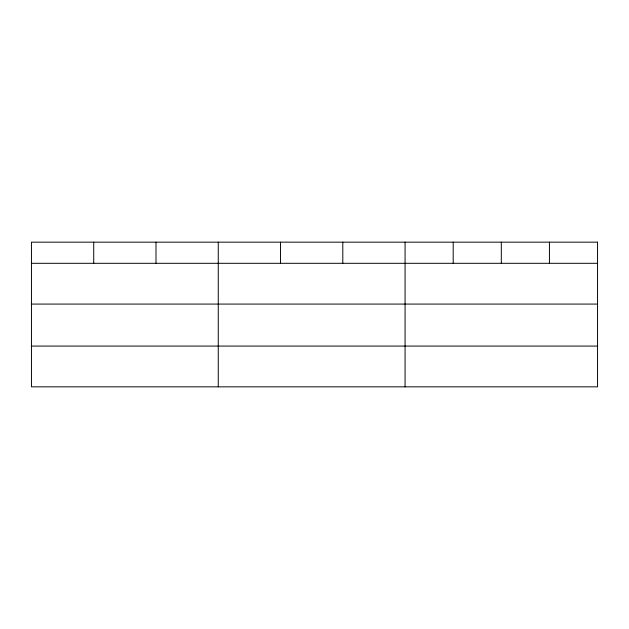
<?xml version="1.0" encoding="UTF-8"?>
<svg xmlns="http://www.w3.org/2000/svg" width="629" height="629" viewBox="0 0 629 629"><rect width="100%" height="100%" fill="white"/><g stroke="black" fill="none" stroke-linecap="round" stroke-linejoin="round"><path stroke-width="0.94" d="M31.45 263.307L597.55 263.307M31.45 304.074L597.55 304.074M31.45 346.076L597.55 346.076M549.431 242.157L549.431 263.307M501.313 242.157L501.313 263.307M453.195 242.157L453.195 263.307M405.076 242.157L405.076 386.843M342.805 242.157L342.805 263.307M280.534 242.157L280.534 263.307M218.263 242.157L218.263 386.843M155.992 242.157L155.992 263.307M93.721 242.157L93.721 263.307M597.55 242.157L31.45 242.157L31.45 386.843L597.55 386.843L597.55 242.157"/></g></svg>
